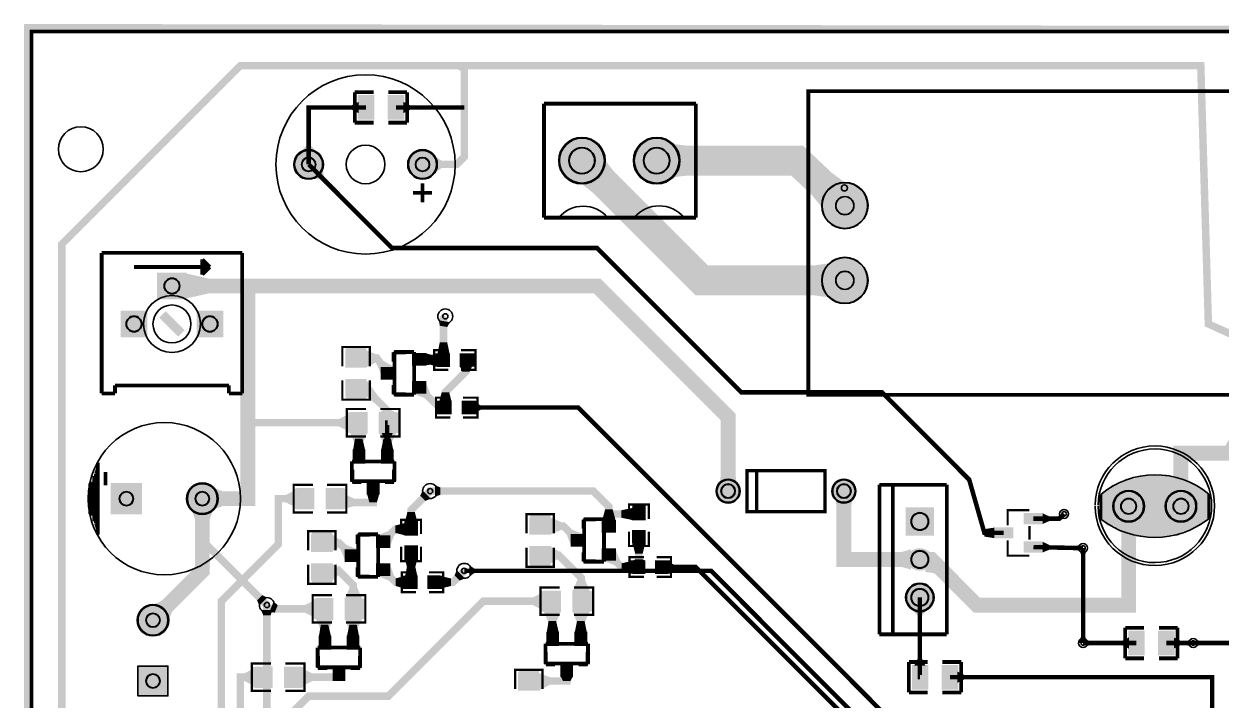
# Model space of a CAD drawing. Header units: millimetres. Extents: x 1 to 169, y 35 to 120.
# Drawn here: x 1.3 to 81.4, y 73.9 to 119.1 of the extents above; entities that cross this region are included whole.
import ezdxf

# ---------------------------------------------------------------- set-up
doc = ezdxf.new("R2010")
doc.units = ezdxf.units.MM
for name, color, linetype, true_color in [('BoardOutline', 7, 'Continuous', 0xff00ff), ('BottomLayer', 7, 'Continuous', 0x0000ff), ('BottomSolderLayer', 7, 'Continuous', 0xaa00ff), ('Document', 7, 'Continuous', 0xffffff), ('Hole', 7, 'Continuous', 0x000000), ('Multi-Layer', 7, 'Continuous', 0xc0c0c0), ('TopLayer', 7, 'Continuous', 0xff0000), ('TopPasterLayer', 7, 'Continuous', 0x808080), ('TopSilkLayer', 7, 'Continuous', 0xffff00), ('TopSolderLayer', 7, 'Continuous', 0x800080)]:
    doc.layers.add(name, color=color, linetype=linetype, true_color=true_color)

msp = doc.modelspace()

# ---------------------------------------------------------------- hatches: boundary and pattern name
at = {"layer": 'BottomLayer'}
for points in [[(13.958, 86.714), (12.458, 86.714), (12.958, 86.014), (13.458, 86.014)], [(72.361, 83.876), (71.911, 83.876), (71.986, 83.666), (72.286, 83.666)], [(31.065, 82.175), (31.065, 82.925), (31.415, 82.7), (31.415, 82.4)], [(17.027, 80.233), (17.557, 80.763), (17.221, 80.922), (16.868, 80.569)], [(17.901, 79.933), (17.151, 79.933), (17.276, 79.583), (17.776, 79.583)], [(72.361, 77.923), (71.911, 77.923), (71.986, 78.133), (72.286, 78.133)], [(79.701, 77.499), (79.701, 77.949), (79.911, 77.874), (79.911, 77.574)]]:
    msp.add_hatch(color=256, dxfattribs=at).paths.add_polyline_path(points)
at = {"layer": 'BottomSolderLayer'}
for points in [[(37.057, 109.982, 1), (40.159, 109.982, 1)], [(42.056, 109.982, 1), (45.158, 109.982, 1)], [(19.329, 109.728, 1), (21.311, 109.728, 1)], [(26.949, 109.728, 1), (28.931, 109.728, 1)], [(54.649, 106.974, 1), (57.748, 106.974, 1)], [(54.649, 101.974, 1), (57.748, 101.974, 1)], [(10.185, 102.489), (12.167, 102.489), (12.167, 100.711), (10.185, 100.711)], [(7.747, 99.949), (9.525, 99.949), (9.525, 98.171), (7.747, 98.171)], [(12.827, 99.949), (14.605, 99.949), (14.605, 98.171), (12.827, 98.171)], [(7.076, 86.324), (7.076, 88.427), (9.179, 88.427), (9.179, 86.324)], [(12.157, 87.376, 1), (14.259, 87.376, 1)], [(47.586, 87.884, 1), (49.188, 87.884, 1)], [(55.333, 87.884, 1), (56.935, 87.884, 1)], [(74.133, 86.868, 1), (76.235, 86.868, 1)], [(77.633, 86.868, 1), (79.735, 86.868, 1)], [(60.264, 84.902), (60.264, 86.802), (62.164, 86.802), (62.164, 84.902)], [(62.165, 83.312, -0.785398), (60.263, 83.312), (60.263, 83.312, -0.785398), (62.165, 83.312)], [(60.264, 80.772, 1), (62.165, 80.772, 1)], [(8.855, 79.248, 1), (10.957, 79.248, 1)], [(8.854, 74.132), (8.854, 76.236), (10.958, 76.236), (10.958, 74.132)]]:
    msp.add_hatch(color=256, dxfattribs=at).paths.add_polyline_path(points)
at = {"layer": 'Multi-Layer'}
for points in [[(37.108, 109.982, 1), (40.108, 109.982, 1)], [(42.107, 109.982, 1), (45.107, 109.982, 1)], [(19.38, 109.728, 1), (21.26, 109.728, 1)], [(27, 109.728, 1), (28.88, 109.728, 1)], [(54.674, 106.974, 1), (57.722, 106.974, 1)], [(54.674, 101.974, 1), (57.722, 101.974, 1)], [(10.236, 102.438), (12.116, 102.438), (12.116, 100.762), (10.236, 100.762)], [(7.798, 99.898), (9.474, 99.898), (9.474, 98.222), (7.798, 98.222)], [(12.878, 99.898), (14.554, 99.898), (14.554, 98.222), (12.878, 98.222)], [(7.127, 86.375), (7.127, 88.377), (9.129, 88.377), (9.129, 86.375)], [(12.208, 87.376, 1), (14.208, 87.376, 1)], [(47.637, 87.884, 1), (49.137, 87.884, 1)], [(55.384, 87.884, 1), (56.884, 87.884, 1)], [(74.184, 86.868, 1), (76.184, 86.868, 1)], [(77.684, 86.868, 1), (79.684, 86.868, 1)], [(60.315, 84.953), (60.315, 86.751), (62.113, 86.751), (62.113, 84.953)], [(62.114, 83.312, -0.785398), (60.314, 83.312), (60.314, 83.312, -0.785398), (62.114, 83.312)], [(60.314, 80.772, 1), (62.114, 80.772, 1)]]:
    msp.add_hatch(color=256, dxfattribs=at).paths.add_polyline_path(points)
at = {"layer": 'TopLayer'}
for points in [[(23.662, 113.163), (23.662, 113.913), (23.212, 113.688), (23.212, 113.388)], [(24.662, 112.763), (23.662, 112.763), (23.662, 114.313), (24.662, 114.313)], [(26.662, 112.763), (25.662, 112.763), (25.662, 114.313), (26.662, 114.313)], [(26.662, 113.913), (26.662, 113.163), (27.112, 113.388), (27.112, 113.688)], [(21.025, 110.35), (19.615, 110.35), (20.17, 111.008), (20.47, 111.008)], [(44.599, 108.857), (44.599, 111.107), (45.649, 110.982), (45.649, 108.982)], [(20.261, 108.79), (21.258, 109.787), (21.331, 108.929), (21.119, 108.717)], [(28.563, 109.024), (28.561, 110.434), (29.219, 109.98), (29.22, 109.48)], [(40.105, 110.076), (38.514, 108.485), (39.345, 107.831), (40.759, 109.245)], [(56.247, 108.498), (54.681, 106.833), (54.002, 107.668), (55.373, 109.125)], [(55.19, 100.831), (55.19, 103.117), (54.123, 102.974), (54.123, 100.974)], [(12.116, 102.438), (12.116, 100.762), (13.616, 101.1), (13.616, 102.1)], [(29.776, 99.177), (29.037, 99.308), (29.096, 98.942), (29.596, 98.854)], [(28.943, 97.079), (29.749, 97.079), (29.596, 97.829), (29.096, 97.829)], [(22.807, 96.158), (24.184, 96.158), (24.184, 97.291), (22.807, 97.291)], [(24.184, 96.158), (24.184, 97.291), (24.883, 97.024), (24.892, 96.524)], [(27.262, 96.298), (27.262, 97.098), (28.161, 97.098), (28.161, 96.298)], [(28.161, 97.098), (28.161, 96.298), (28.911, 96.397), (28.911, 96.897)], [(28.943, 96.215), (28.943, 97.079), (28.193, 96.897), (28.193, 96.397)], [(29.749, 97.079), (29.749, 96.215), (28.943, 96.215), (28.943, 97.079)], [(30.449, 97.079), (30.449, 96.215), (31.256, 96.215), (31.256, 97.079)], [(25.179, 95.655), (26.078, 96.158), (25.328, 96.598), (24.889, 96.352)], [(25.179, 95.358), (25.179, 96.158), (26.078, 96.158), (26.078, 95.358)], [(30.449, 96.215), (31.256, 96.215), (31.102, 95.877), (30.602, 95.877)], [(22.807, 95.358), (24.184, 95.358), (24.184, 94.226), (22.807, 94.226)], [(24.184, 95.314), (24.184, 94.226), (24.934, 93.585), (24.934, 94.292)], [(27.262, 94.418), (27.262, 95.218), (28.161, 95.218), (28.161, 94.418)], [(28.161, 95.171), (27.262, 94.418), (28.064, 94.112), (28.449, 94.434)], [(29.07, 93.04), (29.07, 93.904), (29.058, 93.722), (29.058, 93.222)], [(29.07, 93.904), (29.876, 93.904), (29.723, 94.497), (29.223, 94.497)], [(29.876, 93.904), (29.876, 93.04), (29.07, 93.04), (29.07, 93.904)], [(30.576, 93.904), (30.576, 93.04), (31.383, 93.04), (31.383, 93.904)], [(31.383, 93.097), (31.383, 93.847), (31.833, 93.622), (31.833, 93.322)], [(23.106, 91.831), (23.106, 93.081), (22.356, 92.706), (22.356, 92.206)], [(24.238, 93.145), (24.238, 91.768), (23.106, 91.768), (23.106, 93.145)], [(26.171, 93.145), (25.038, 93.145), (25.328, 93.294), (25.828, 93.294)], [(25.038, 93.145), (25.038, 91.768), (26.171, 91.768), (26.171, 93.145)], [(24.238, 91.768), (23.106, 91.768), (23.422, 91.018), (23.922, 91.018)], [(23.298, 90.645), (24.098, 90.645), (23.922, 91.395), (23.422, 91.395)], [(25.038, 91.768), (26.171, 91.768), (25.828, 91.018), (25.328, 91.018)], [(25.178, 90.645), (25.978, 90.645), (25.828, 91.395), (25.328, 91.395)], [(25.203, 91.768), (25.953, 91.768), (25.728, 91.318), (25.428, 91.318)], [(24.098, 89.746), (23.298, 89.746), (23.298, 90.645), (24.098, 90.645)], [(25.978, 89.746), (25.178, 89.746), (25.178, 90.645), (25.978, 90.645)], [(25.203, 90.645), (25.953, 90.645), (25.728, 91.095), (25.428, 91.095)], [(48.95, 88.38), (47.825, 88.38), (47.887, 88.905), (48.887, 88.905)], [(13.869, 86.626), (13.869, 88.126), (14.569, 87.876), (14.569, 86.876)], [(25.038, 87.663), (24.238, 87.663), (24.238, 88.562), (25.038, 88.562)], [(28.779, 87.509), (28.779, 88.259), (29.129, 88.134), (29.129, 87.634)], [(79.434, 87.529), (77.934, 87.529), (78.184, 88.229), (79.184, 88.229)], [(19.549, 86.751), (19.549, 88.001), (18.799, 87.626), (18.799, 87.126)], [(20.682, 88.065), (20.682, 86.688), (19.549, 86.688), (19.549, 88.065)], [(21.482, 88.065), (21.482, 86.688), (22.615, 86.688), (22.615, 88.065)], [(22.615, 86.688), (22.615, 87.747), (23.365, 87.372), (23.365, 86.872)], [(25.038, 87.663), (24.238, 87.663), (24.388, 87.122), (24.888, 87.122)], [(27.949, 87.915), (28.479, 87.385), (28.143, 87.226), (27.79, 87.58)], [(56.697, 87.388), (55.572, 87.388), (55.634, 86.863), (56.634, 86.863)], [(13.958, 86.714), (12.458, 86.714), (12.708, 86.014), (13.708, 86.014)], [(39.962, 85.922), (40.861, 85.922), (40.661, 86.672), (40.161, 86.672)], [(41.986, 85.948), (41.986, 86.755), (41.236, 86.602), (41.236, 86.102)], [(42.85, 85.948), (41.986, 85.948), (41.986, 86.755), (42.85, 86.755)], [(26.746, 84.932), (26.746, 85.739), (26.128, 85.586), (26.128, 85.086)], [(26.746, 85.739), (27.61, 85.739), (27.428, 86.489), (26.928, 86.489)], [(27.61, 84.932), (26.746, 84.932), (26.746, 85.739), (27.61, 85.739)], [(35.126, 84.982), (36.503, 84.982), (36.503, 86.115), (35.126, 86.115)], [(36.503, 84.982), (36.503, 86.115), (37.253, 85.798), (37.253, 85.298)], [(39.962, 85.922), (40.861, 85.922), (40.661, 86.352), (40.161, 86.352)], [(39.962, 85.122), (39.962, 85.922), (40.861, 85.922), (40.861, 85.122)], [(68.193, 86.39), (69.443, 86.39), (69.443, 85.69), (68.193, 85.69)], [(69.443, 86.39), (69.443, 85.69), (69.893, 85.89), (69.893, 86.19)], [(70.885, 86.061), (70.567, 86.379), (70.471, 86.177), (70.683, 85.965)], [(75.934, 86.206), (74.434, 86.206), (74.684, 85.506), (75.684, 85.506)], [(20.521, 83.839), (21.898, 83.839), (21.898, 84.972), (20.521, 84.972)], [(21.898, 83.839), (21.898, 84.972), (22.376, 84.655), (22.376, 84.155)], [(24.849, 84.906), (25.748, 84.153), (26.036, 84.89), (25.651, 85.212)], [(24.849, 84.106), (24.849, 84.906), (25.748, 84.906), (25.748, 84.106)], [(37.879, 84.23), (38.778, 84.982), (37.976, 85.289), (37.591, 84.966)], [(37.879, 84.182), (37.879, 84.982), (38.778, 84.982), (38.778, 84.182)], [(42.85, 85.248), (41.986, 85.248), (41.986, 84.442), (42.85, 84.442)], [(66.193, 84.74), (66.193, 85.44), (65.532, 85.34), (65.532, 84.84)], [(66.193, 84.74), (66.193, 85.44), (65.743, 85.24), (65.743, 84.94)], [(66.193, 84.74), (66.193, 85.44), (65.786, 85.34), (65.786, 84.84)], [(66.193, 85.44), (67.443, 85.44), (67.443, 84.74), (66.193, 84.74)], [(22.766, 83.214), (23.665, 83.966), (22.863, 84.273), (22.478, 83.95)], [(27.61, 84.232), (26.746, 84.232), (26.746, 83.426), (27.61, 83.426)], [(35.126, 84.182), (36.503, 84.182), (36.503, 83.05), (35.126, 83.05)], [(36.503, 84.182), (36.503, 83.05), (37.034, 83.366), (37.034, 83.866)], [(41.986, 84.442), (42.85, 84.442), (42.668, 83.692), (42.168, 83.692)], [(68.193, 84.49), (69.443, 84.49), (69.443, 83.79), (68.193, 83.79)], [(69.443, 84.49), (69.443, 83.79), (69.893, 83.967), (69.893, 84.267)], [(71.94, 84.301), (71.936, 83.851), (71.727, 83.927), (71.729, 84.228)], [(22.766, 83.166), (22.766, 83.966), (23.665, 83.966), (23.665, 83.166)], [(26.746, 83.426), (27.61, 83.426), (27.428, 82.676), (26.928, 82.676)], [(39.962, 83.242), (39.962, 84.042), (40.861, 84.042), (40.861, 83.242)], [(40.861, 83.995), (39.962, 83.242), (40.764, 82.936), (41.149, 83.258)], [(42.024, 83.236), (42.83, 83.236), (42.677, 83.321), (42.177, 83.321)], [(60.619, 82.637), (60.619, 83.987), (59.989, 83.812), (59.989, 82.812)], [(61.996, 83.758), (61.558, 82.481), (62.193, 82.388), (62.554, 83.442)], [(20.521, 83.039), (21.898, 83.039), (21.898, 81.907), (20.521, 81.907)], [(21.898, 83.039), (21.898, 81.907), (22.275, 82.223), (22.275, 82.723)], [(24.849, 82.226), (24.849, 83.026), (25.748, 83.026), (25.748, 82.226)], [(25.748, 82.979), (24.849, 82.226), (25.651, 81.92), (26.036, 82.242)], [(26.784, 82.22), (27.59, 82.22), (27.428, 82.97), (26.928, 82.97)], [(30.235, 82.581), (30.765, 82.051), (30.429, 81.892), (30.076, 82.246)], [(42.024, 82.372), (42.024, 83.236), (41.274, 83.054), (41.274, 82.554)], [(42.83, 83.236), (42.83, 82.372), (42.024, 82.372), (42.024, 83.236)], [(43.53, 83.236), (43.53, 82.372), (44.337, 82.372), (44.337, 83.236)], [(44.337, 82.429), (44.337, 83.179), (44.787, 82.954), (44.787, 82.654)], [(26.784, 81.356), (26.784, 82.22), (26.137, 82.038), (26.137, 81.538)], [(27.59, 82.22), (27.59, 81.356), (26.784, 81.356), (26.784, 82.22)], [(28.29, 82.22), (28.29, 81.356), (29.097, 81.356), (29.097, 82.22)], [(29.097, 81.356), (29.097, 82.22), (29.847, 82.038), (29.847, 81.538)], [(39.125, 81.207), (37.992, 81.207), (38.308, 81.957), (38.808, 81.957)], [(23.885, 80.699), (22.752, 80.699), (23.068, 81.449), (23.568, 81.449)], [(36.06, 79.893), (36.06, 81.143), (35.31, 80.768), (35.31, 80.268)], [(37.192, 81.207), (37.192, 79.83), (36.06, 79.83), (36.06, 81.207)], [(37.992, 81.207), (37.992, 79.83), (39.125, 79.83), (39.125, 81.207)], [(9.843, 80.246), (10.904, 79.186), (11.222, 79.857), (10.515, 80.564)], [(17.973, 80.489), (17.693, 79.793), (18.057, 79.76), (18.258, 80.26)], [(20.819, 79.385), (20.819, 80.635), (20.069, 80.26), (20.069, 79.76)], [(21.952, 80.699), (21.952, 79.322), (20.819, 79.322), (20.819, 80.699)], [(22.752, 80.699), (22.752, 79.322), (23.885, 79.322), (23.885, 80.699)], [(61.889, 80.177), (60.539, 80.177), (61.064, 79.547), (61.364, 79.547)], [(21.952, 79.322), (20.819, 79.322), (21.136, 78.572), (21.636, 78.572)], [(22.752, 79.322), (23.885, 79.322), (23.542, 78.572), (23.042, 78.572)], [(37.192, 79.83), (36.06, 79.83), (36.376, 79.08), (36.876, 79.08)], [(37.992, 79.83), (39.125, 79.83), (38.782, 79.08), (38.282, 79.08)], [(21.012, 78.199), (21.812, 78.199), (21.636, 78.949), (21.136, 78.949)], [(22.892, 78.199), (23.692, 78.199), (23.542, 78.949), (23.042, 78.949)], [(36.252, 78.453), (37.052, 78.453), (36.876, 79.203), (36.376, 79.203)], [(38.132, 78.453), (38.932, 78.453), (38.782, 79.203), (38.282, 79.203)], [(76.208, 76.949), (75.208, 76.949), (75.208, 78.499), (76.208, 78.499)], [(78.208, 76.949), (77.208, 76.949), (77.208, 78.499), (78.208, 78.499)], [(21.812, 77.3), (21.012, 77.3), (21.012, 78.199), (21.812, 78.199)], [(23.692, 77.3), (22.892, 77.3), (22.892, 78.199), (23.692, 78.199)], [(37.052, 77.554), (36.252, 77.554), (36.252, 78.453), (37.052, 78.453)], [(38.932, 77.554), (38.132, 77.554), (38.132, 78.453), (38.932, 78.453)], [(72.335, 77.499), (72.335, 77.949), (72.545, 77.874), (72.545, 77.574)], [(75.208, 77.349), (75.208, 78.099), (74.758, 77.874), (74.758, 77.574)], [(78.208, 78.099), (78.208, 77.349), (78.658, 77.574), (78.658, 77.874)], [(79.304, 77.499), (79.304, 77.949), (79.094, 77.874), (79.094, 77.574)], [(17.888, 76.127), (17.888, 74.75), (16.755, 74.75), (16.755, 76.127)], [(18.688, 76.127), (18.688, 74.75), (19.821, 74.75), (19.821, 76.127)], [(22.752, 75.217), (21.952, 75.217), (21.952, 76.116), (22.752, 76.116)], [(37.992, 75.471), (37.192, 75.471), (37.192, 76.37), (37.992, 76.37)], [(61.73, 74.663), (60.73, 74.663), (60.73, 76.213), (61.73, 76.213)], [(60.839, 76.213), (61.589, 76.213), (61.364, 76.663), (61.064, 76.663)], [(63.73, 74.663), (62.73, 74.663), (62.73, 76.213), (63.73, 76.213)], [(16.755, 74.813), (16.755, 76.063), (16.005, 75.688), (16.005, 75.188)], [(19.821, 74.813), (19.821, 76.063), (20.571, 75.688), (20.571, 75.188)], [(34.364, 74.568), (35.741, 74.568), (35.741, 75.701), (34.364, 75.701)], [(35.741, 74.568), (35.741, 75.701), (36.491, 75.434), (36.491, 74.934)], [(37.992, 75.471), (37.192, 75.471), (37.342, 75.184), (37.842, 75.184)], [(63.73, 75.813), (63.73, 75.063), (64.18, 75.288), (64.18, 75.588)]]:
    msp.add_hatch(color=256, dxfattribs=at).paths.add_polyline_path(points)
at = {"layer": 'TopPasterLayer'}
for points in [[(24.662, 112.763), (23.662, 112.763), (23.662, 114.313), (24.662, 114.313)], [(26.662, 112.763), (25.662, 112.763), (25.662, 114.313), (26.662, 114.313)], [(22.855, 97.458), (24.135, 97.458), (24.185, 97.408), (24.185, 96.258), (24.135, 96.208), (23.725, 96.203), (23.725, 96.653), (23.275, 96.653), (23.275, 96.213), (22.855, 96.208), (22.805, 96.258), (22.805, 97.408)], [(27.262, 96.298), (27.262, 97.098), (28.161, 97.098), (28.161, 96.298)], [(28.799, 96.197), (29.649, 96.197), (29.699, 96.247), (29.699, 96.497), (29.399, 96.497), (29.399, 96.797), (29.699, 96.797), (29.699, 97.047), (29.649, 97.097), (28.799, 97.097), (28.749, 97.047), (28.749, 96.247)], [(30.499, 96.247), (30.499, 96.497), (30.799, 96.497), (30.799, 96.797), (30.499, 96.797), (30.499, 97.047), (30.549, 97.097), (31.399, 97.097), (31.449, 97.047), (31.449, 96.247), (31.399, 96.197), (30.549, 96.197)], [(25.179, 95.358), (25.179, 96.158), (26.078, 96.158), (26.078, 95.358)], [(22.855, 95.308), (23.275, 95.308), (23.275, 94.863), (23.725, 94.863), (23.725, 95.303), (24.135, 95.308), (24.185, 95.258), (24.185, 94.108), (24.135, 94.058), (22.855, 94.058), (22.805, 94.108), (22.805, 95.258)], [(27.262, 94.418), (27.262, 95.218), (28.161, 95.218), (28.161, 94.418)], [(28.926, 93.022), (29.776, 93.022), (29.826, 93.072), (29.826, 93.322), (29.526, 93.322), (29.526, 93.622), (29.826, 93.622), (29.826, 93.872), (29.776, 93.922), (28.926, 93.922), (28.876, 93.872), (28.876, 93.072)], [(30.626, 93.072), (30.626, 93.322), (30.926, 93.322), (30.926, 93.622), (30.626, 93.622), (30.626, 93.872), (30.676, 93.922), (31.526, 93.922), (31.576, 93.872), (31.576, 93.072), (31.526, 93.022), (30.676, 93.022)], [(24.188, 93.096), (24.188, 92.676), (23.743, 92.676), (23.743, 92.226), (24.183, 92.226), (24.188, 91.816), (24.138, 91.766), (22.988, 91.766), (22.938, 91.816), (22.938, 93.096), (22.988, 93.146), (24.138, 93.146)], [(26.338, 93.096), (26.338, 91.816), (26.288, 91.766), (25.138, 91.766), (25.088, 91.816), (25.083, 92.226), (25.533, 92.226), (25.533, 92.676), (25.093, 92.676), (25.088, 93.096), (25.138, 93.146), (26.288, 93.146)], [(24.098, 89.746), (23.298, 89.746), (23.298, 90.645), (24.098, 90.645)], [(25.978, 89.746), (25.178, 89.746), (25.178, 90.645), (25.978, 90.645)], [(25.038, 87.663), (24.238, 87.663), (24.238, 88.562), (25.038, 88.562)], [(20.632, 88.016), (20.632, 87.596), (20.187, 87.596), (20.187, 87.146), (20.627, 87.146), (20.632, 86.736), (20.582, 86.686), (19.432, 86.686), (19.382, 86.736), (19.382, 88.016), (19.432, 88.066), (20.582, 88.066)], [(22.782, 88.016), (22.782, 86.736), (22.732, 86.686), (21.582, 86.686), (21.532, 86.736), (21.527, 87.146), (21.977, 87.146), (21.977, 87.596), (21.537, 87.596), (21.532, 88.016), (21.582, 88.066), (22.732, 88.066)], [(41.968, 86.898), (41.968, 86.048), (42.018, 85.998), (42.268, 85.998), (42.268, 86.298), (42.568, 86.298), (42.568, 85.998), (42.818, 85.998), (42.868, 86.048), (42.868, 86.898), (42.818, 86.948), (42.018, 86.948)], [(26.728, 85.882), (26.728, 85.032), (26.778, 84.982), (27.028, 84.982), (27.028, 85.282), (27.328, 85.282), (27.328, 84.982), (27.578, 84.982), (27.628, 85.032), (27.628, 85.882), (27.578, 85.932), (26.778, 85.932)], [(35.174, 86.282), (36.454, 86.282), (36.504, 86.232), (36.504, 85.082), (36.454, 85.032), (36.044, 85.027), (36.044, 85.477), (35.594, 85.477), (35.594, 85.037), (35.174, 85.032), (35.124, 85.082), (35.124, 86.232)], [(39.962, 85.122), (39.962, 85.922), (40.861, 85.922), (40.861, 85.122)], [(68.193, 86.39), (69.443, 86.39), (69.443, 85.69), (68.193, 85.69)], [(20.569, 85.139), (21.849, 85.139), (21.899, 85.089), (21.899, 83.939), (21.849, 83.889), (21.439, 83.884), (21.439, 84.334), (20.989, 84.334), (20.989, 83.894), (20.569, 83.889), (20.519, 83.939), (20.519, 85.089)], [(24.849, 84.106), (24.849, 84.906), (25.748, 84.906), (25.748, 84.106)], [(37.879, 84.182), (37.879, 84.982), (38.778, 84.982), (38.778, 84.182)], [(42.018, 85.198), (42.268, 85.198), (42.268, 84.898), (42.568, 84.898), (42.568, 85.198), (42.818, 85.198), (42.868, 85.148), (42.868, 84.298), (42.818, 84.248), (42.018, 84.248), (41.968, 84.298), (41.968, 85.148)], [(66.193, 85.44), (67.443, 85.44), (67.443, 84.74), (66.193, 84.74)], [(26.778, 84.182), (27.028, 84.182), (27.028, 83.882), (27.328, 83.882), (27.328, 84.182), (27.578, 84.182), (27.628, 84.132), (27.628, 83.282), (27.578, 83.232), (26.778, 83.232), (26.728, 83.282), (26.728, 84.132)], [(35.174, 84.132), (35.594, 84.132), (35.594, 83.687), (36.044, 83.687), (36.044, 84.127), (36.454, 84.132), (36.504, 84.082), (36.504, 82.932), (36.454, 82.882), (35.174, 82.882), (35.124, 82.932), (35.124, 84.082)], [(68.193, 84.49), (69.443, 84.49), (69.443, 83.79), (68.193, 83.79)], [(22.766, 83.166), (22.766, 83.966), (23.665, 83.966), (23.665, 83.166)], [(39.962, 83.242), (39.962, 84.042), (40.861, 84.042), (40.861, 83.242)], [(20.569, 82.989), (20.989, 82.989), (20.989, 82.544), (21.439, 82.544), (21.439, 82.984), (21.849, 82.989), (21.899, 82.939), (21.899, 81.789), (21.849, 81.739), (20.569, 81.739), (20.519, 81.789), (20.519, 82.939)], [(24.849, 82.226), (24.849, 83.026), (25.748, 83.026), (25.748, 82.226)], [(41.88, 82.354), (42.73, 82.354), (42.78, 82.404), (42.78, 82.654), (42.48, 82.654), (42.48, 82.954), (42.78, 82.954), (42.78, 83.204), (42.73, 83.254), (41.88, 83.254), (41.83, 83.204), (41.83, 82.404)], [(43.58, 82.404), (43.58, 82.654), (43.88, 82.654), (43.88, 82.954), (43.58, 82.954), (43.58, 83.204), (43.63, 83.254), (44.48, 83.254), (44.53, 83.204), (44.53, 82.404), (44.48, 82.354), (43.63, 82.354)], [(26.64, 81.338), (27.49, 81.338), (27.54, 81.388), (27.54, 81.638), (27.24, 81.638), (27.24, 81.938), (27.54, 81.938), (27.54, 82.188), (27.49, 82.238), (26.64, 82.238), (26.59, 82.188), (26.59, 81.388)], [(28.34, 81.388), (28.34, 81.638), (28.64, 81.638), (28.64, 81.938), (28.34, 81.938), (28.34, 82.188), (28.39, 82.238), (29.24, 82.238), (29.29, 82.188), (29.29, 81.388), (29.24, 81.338), (28.39, 81.338)], [(37.142, 81.158), (37.142, 80.738), (36.697, 80.738), (36.697, 80.288), (37.137, 80.288), (37.142, 79.878), (37.092, 79.828), (35.942, 79.828), (35.892, 79.878), (35.892, 81.158), (35.942, 81.208), (37.092, 81.208)], [(39.292, 81.158), (39.292, 79.878), (39.242, 79.828), (38.092, 79.828), (38.042, 79.878), (38.037, 80.288), (38.487, 80.288), (38.487, 80.738), (38.047, 80.738), (38.042, 81.158), (38.092, 81.208), (39.242, 81.208)], [(21.902, 80.65), (21.902, 80.23), (21.457, 80.23), (21.457, 79.78), (21.897, 79.78), (21.902, 79.37), (21.852, 79.32), (20.702, 79.32), (20.652, 79.37), (20.652, 80.65), (20.702, 80.7), (21.852, 80.7)], [(24.052, 80.65), (24.052, 79.37), (24.002, 79.32), (22.852, 79.32), (22.802, 79.37), (22.797, 79.78), (23.247, 79.78), (23.247, 80.23), (22.807, 80.23), (22.802, 80.65), (22.852, 80.7), (24.002, 80.7)], [(76.208, 76.949), (75.208, 76.949), (75.208, 78.499), (76.208, 78.499)], [(78.208, 76.949), (77.208, 76.949), (77.208, 78.499), (78.208, 78.499)], [(21.812, 77.3), (21.012, 77.3), (21.012, 78.199), (21.812, 78.199)], [(23.692, 77.3), (22.892, 77.3), (22.892, 78.199), (23.692, 78.199)], [(37.052, 77.554), (36.252, 77.554), (36.252, 78.453), (37.052, 78.453)], [(38.932, 77.554), (38.132, 77.554), (38.132, 78.453), (38.932, 78.453)], [(17.838, 76.078), (17.838, 75.658), (17.393, 75.658), (17.393, 75.208), (17.833, 75.208), (17.838, 74.798), (17.788, 74.748), (16.638, 74.748), (16.588, 74.798), (16.588, 76.078), (16.638, 76.128), (17.788, 76.128)], [(19.988, 76.078), (19.988, 74.798), (19.938, 74.748), (18.788, 74.748), (18.738, 74.798), (18.733, 75.208), (19.183, 75.208), (19.183, 75.658), (18.743, 75.658), (18.738, 76.078), (18.788, 76.128), (19.938, 76.128)], [(22.752, 75.217), (21.952, 75.217), (21.952, 76.116), (22.752, 76.116)], [(37.992, 75.471), (37.192, 75.471), (37.192, 76.37), (37.992, 76.37)], [(61.73, 74.663), (60.73, 74.663), (60.73, 76.213), (61.73, 76.213)], [(63.73, 74.663), (62.73, 74.663), (62.73, 76.213), (63.73, 76.213)], [(34.412, 75.868), (35.692, 75.868), (35.742, 75.818), (35.742, 74.668), (35.692, 74.618), (35.282, 74.613), (35.282, 75.063), (34.832, 75.063), (34.832, 74.623), (34.412, 74.618), (34.362, 74.668), (34.362, 75.818)]]:
    msp.add_hatch(color=256, dxfattribs=at).paths.add_polyline_path(points)
at = {"layer": 'TopSilkLayer'}
msp.add_hatch(color=256, dxfattribs=at).paths.add_polyline_path([(73.33, 86.005), (73.33, 86.005), (73.33, 87.656), (73.432, 87.656), (74.092, 88.316), (74.549, 88.316), (74.956, 88.722), (75.591, 88.722), (75.794, 88.926), (76.708, 88.926), (76.784, 89.002), (76.81, 88.976), (77.902, 88.976), (78.105, 88.773), (78.74, 88.773), (78.943, 88.57), (79.248, 88.57), (79.553, 88.265), (79.578, 88.291), (79.934, 88.214), (80.544, 87.681), (80.544, 86.03), (80.467, 86.03), (79.959, 85.522), (79.604, 85.522), (79.248, 85.166), (79.223, 85.192), (78.842, 85.192), (78.537, 84.887), (77.572, 84.887), (77.419, 84.735), (77.343, 84.811), (75.667, 84.811), (75.337, 85.141), (74.625, 85.141), (74.194, 85.573), (73.762, 85.573)])
at = {"layer": 'TopSolderLayer'}
for points in [[(24.713, 112.712), (23.611, 112.712), (23.611, 114.364), (24.713, 114.364)], [(26.713, 112.712), (25.611, 112.712), (25.611, 114.364), (26.713, 114.364)], [(37.057, 109.982, 1), (40.159, 109.982, 1)], [(42.056, 109.982, 1), (45.158, 109.982, 1)], [(19.329, 109.728, 1), (21.311, 109.728, 1)], [(26.949, 109.728, 1), (28.931, 109.728, 1)], [(54.649, 106.974, 1), (57.748, 106.974, 1)], [(54.649, 101.974, 1), (57.748, 101.974, 1)], [(10.185, 102.489), (12.167, 102.489), (12.167, 100.711), (10.185, 100.711)], [(7.747, 99.949), (9.525, 99.949), (9.525, 98.171), (7.747, 98.171)], [(12.827, 99.949), (14.605, 99.949), (14.605, 98.171), (12.827, 98.171)], [(22.776, 96.137), (24.214, 96.137), (24.214, 97.312), (22.776, 97.312)], [(27.233, 96.275), (27.233, 97.121), (28.19, 97.121), (28.19, 96.275)], [(29.774, 97.105), (29.774, 96.19), (28.917, 96.19), (28.917, 97.105)], [(30.424, 97.105), (30.424, 96.19), (31.281, 96.19), (31.281, 97.105)], [(25.151, 95.336), (25.151, 96.181), (26.107, 96.181), (26.107, 95.336)], [(22.776, 95.379), (24.214, 95.379), (24.214, 94.205), (22.776, 94.205)], [(27.233, 94.396), (27.233, 95.241), (28.19, 95.241), (28.19, 94.396)], [(29.901, 93.93), (29.901, 93.015), (29.044, 93.015), (29.044, 93.93)], [(30.551, 93.93), (30.551, 93.015), (31.408, 93.015), (31.408, 93.93)], [(24.263, 93.17), (24.263, 91.742), (23.08, 91.742), (23.08, 93.17)], [(25.013, 93.17), (25.013, 91.742), (26.196, 91.742), (26.196, 93.17)], [(24.124, 89.721), (23.273, 89.721), (23.273, 90.671), (24.124, 90.671)], [(26.003, 89.721), (25.152, 89.721), (25.152, 90.671), (26.003, 90.671)], [(7.076, 86.324), (7.076, 88.427), (9.179, 88.427), (9.179, 86.324)], [(12.157, 87.376, 1), (14.259, 87.376, 1)], [(25.064, 87.638), (24.213, 87.638), (24.213, 88.588), (25.064, 88.588)], [(47.586, 87.884, 1), (49.188, 87.884, 1)], [(55.333, 87.884, 1), (56.935, 87.884, 1)], [(20.707, 88.09), (20.707, 86.662), (19.524, 86.662), (19.524, 88.09)], [(21.457, 88.09), (21.457, 86.662), (22.64, 86.662), (22.64, 88.09)], [(74.133, 86.868, 1), (76.235, 86.868, 1)], [(77.633, 86.868, 1), (79.735, 86.868, 1)], [(42.877, 85.924), (41.959, 85.924), (41.959, 86.778), (42.877, 86.778)], [(60.264, 84.902), (60.264, 86.802), (62.164, 86.802), (62.164, 84.902)], [(27.637, 84.908), (26.719, 84.908), (26.719, 85.762), (27.637, 85.762)], [(35.095, 84.961), (36.533, 84.961), (36.533, 86.136), (35.095, 86.136)], [(39.933, 85.099), (39.933, 85.945), (40.89, 85.945), (40.89, 85.099)], [(68.168, 86.416), (69.469, 86.416), (69.469, 85.665), (68.168, 85.665)], [(20.49, 83.818), (21.928, 83.818), (21.928, 84.993), (20.49, 84.993)], [(24.82, 84.083), (24.82, 84.929), (25.777, 84.929), (25.777, 84.083)], [(37.851, 84.16), (37.851, 85.005), (38.807, 85.005), (38.807, 84.16)], [(42.877, 85.272), (41.959, 85.272), (41.959, 84.418), (42.877, 84.418)], [(66.168, 85.466), (67.469, 85.466), (67.469, 84.715), (66.168, 84.715)], [(27.637, 84.256), (26.719, 84.256), (26.719, 83.402), (27.637, 83.402)], [(35.095, 84.203), (36.533, 84.203), (36.533, 83.029), (35.095, 83.029)], [(68.168, 84.516), (69.469, 84.516), (69.469, 83.765), (68.168, 83.765)], [(22.738, 83.144), (22.738, 83.989), (23.694, 83.989), (23.694, 83.144)], [(39.933, 83.22), (39.933, 84.065), (40.89, 84.065), (40.89, 83.22)], [(62.165, 83.312, -0.785398), (60.263, 83.312), (60.263, 83.312, -0.785398), (62.165, 83.312)], [(20.49, 83.06), (21.928, 83.06), (21.928, 81.886), (20.49, 81.886)], [(24.82, 82.204), (24.82, 83.049), (25.777, 83.049), (25.777, 82.204)], [(42.855, 83.262), (42.855, 82.347), (41.998, 82.347), (41.998, 83.262)], [(43.505, 83.262), (43.505, 82.347), (44.362, 82.347), (44.362, 83.262)], [(27.615, 82.246), (27.615, 81.331), (26.758, 81.331), (26.758, 82.246)], [(28.265, 82.246), (28.265, 81.331), (29.122, 81.331), (29.122, 82.246)], [(60.264, 80.772, 1), (62.165, 80.772, 1)], [(37.217, 81.232), (37.217, 79.804), (36.034, 79.804), (36.034, 81.232)], [(37.967, 81.232), (37.967, 79.804), (39.15, 79.804), (39.15, 81.232)], [(8.855, 79.248, 1), (10.957, 79.248, 1)], [(21.977, 80.724), (21.977, 79.296), (20.794, 79.296), (20.794, 80.724)], [(22.727, 80.724), (22.727, 79.296), (23.91, 79.296), (23.91, 80.724)], [(76.259, 76.898), (75.157, 76.898), (75.157, 78.55), (76.259, 78.55)], [(78.259, 76.898), (77.157, 76.898), (77.157, 78.55), (78.259, 78.55)], [(21.838, 77.275), (20.987, 77.275), (20.987, 78.225), (21.838, 78.225)], [(23.717, 77.275), (22.866, 77.275), (22.866, 78.225), (23.717, 78.225)], [(37.078, 77.529), (36.227, 77.529), (36.227, 78.479), (37.078, 78.479)], [(38.957, 77.529), (38.106, 77.529), (38.106, 78.479), (38.957, 78.479)], [(8.854, 74.132), (8.854, 76.236), (10.958, 76.236), (10.958, 74.132)], [(17.913, 76.152), (17.913, 74.724), (16.73, 74.724), (16.73, 76.152)], [(18.663, 76.152), (18.663, 74.724), (19.846, 74.724), (19.846, 76.152)], [(22.777, 75.192), (21.927, 75.192), (21.927, 76.142), (22.777, 76.142)], [(38.018, 75.446), (37.167, 75.446), (37.167, 76.396), (38.018, 76.396)], [(61.781, 74.612), (60.679, 74.612), (60.679, 76.264), (61.781, 76.264)], [(63.781, 74.612), (62.679, 74.612), (62.679, 76.264), (63.781, 76.264)], [(34.333, 74.547), (35.771, 74.547), (35.771, 75.722), (34.333, 75.722)]]:
    msp.add_hatch(color=256, dxfattribs=at).paths.add_polyline_path(points)

# ---------------------------------------------------------------- linework, layer by layer
at = {"layer": 'BoardOutline', "const_width": 0.254}
msp.add_lwpolyline([(168.91, 35.56), (1.778, 35.306), (1.778, 118.618), (84.836, 118.618), (169.164, 118.364), (168.91, 35.56)], close=True, dxfattribs=at)
at = {"layer": 'BottomLayer'}
for points, const_width in [([(13.208, 87.376), (13.208, 84.582), (17.526, 80.264)], 0.5), ([(72.136, 77.978), (72.136, 84.074)], 0.3), ([(30.734, 82.55), (47.244, 82.55), (59.182, 70.612), (94.488, 70.612)], 0.3), ([(17.526, 80.264), (17.526, 69.85), (19.812, 67.564)], 0.5), ([(72.136, 77.978), (72.136, 77.724)], 0.5), ([(79.502, 77.724), (89.154, 77.724), (94.742, 72.136)], 0.3)]:
    msp.add_lwpolyline(points, dxfattribs=dict(at, const_width=const_width))
at = {"layer": 'BottomSolderLayer'}
for centre, radius in [((38.608, 109.982), 1.551), ((43.607, 109.982), 1.551), ((20.32, 109.728), 0.991), ((27.94, 109.728), 0.991), ((38.608, 109.982), 0.879), ((43.607, 109.982), 0.879), ((20.32, 109.728), 0.474), ((27.94, 109.728), 0.474), ((56.198, 106.974), 1.549), ((56.198, 106.974), 0.61), ((56.198, 101.974), 1.549), ((56.198, 101.974), 0.61), ((11.176, 101.6), 0.527), ((8.636, 99.06), 0.53), ((13.716, 99.06), 0.53), ((13.208, 87.376), 1.051), ((48.387, 87.884), 0.801), ((48.387, 87.884), 0.48), ((56.134, 87.884), 0.801), ((56.134, 87.884), 0.48), ((8.128, 87.376), 0.473), ((13.208, 87.376), 0.473), ((75.184, 86.868), 1.051), ((75.184, 86.868), 0.525), ((78.684, 86.868), 1.051), ((78.684, 86.868), 0.525), ((61.214, 85.852), 0.59), ((61.214, 83.312), 0.59), ((61.214, 80.772), 0.951), ((61.214, 80.772), 0.59), ((9.906, 79.248), 1.051), ((9.906, 79.248), 0.473), ((9.906, 75.184), 0.473)]:
    msp.add_circle(centre, radius, dxfattribs=at)
at = {"layer": 'Document'}
for points, const_width in [([(13.335, 103.251), (13.208, 103.378)], 0.254), ([(13.208, 103.378), (13.208, 102.362)], 0.254), ([(13.462, 103.124), (13.335, 103.251)], 0.254), ([(13.335, 102.87), (13.335, 103.251)], 0.254), ([(13.335, 102.87), (8.636, 102.87)], 0.254), ([(13.208, 102.362), (13.335, 102.489)], 0.254), ([(13.716, 102.87), (13.335, 102.87)], 0.254), ([(13.335, 102.489), (13.335, 102.87)], 0.254), ([(13.462, 102.616), (13.335, 102.489)], 0.254), ([(13.462, 102.616), (13.462, 103.124)], 0.254), ([(13.589, 102.997), (13.462, 103.124)], 0.254), ([(13.589, 102.743), (13.462, 102.616)], 0.254), ([(13.716, 102.87), (13.589, 102.997)], 0.254), ([(13.589, 102.743), (13.589, 102.997)], 0.254), ([(13.716, 102.87), (13.589, 102.743)], 0.254), ([(11.811, 98.425), (10.541, 99.695)], 0.61), ([(26.06, 97.181), (27.381, 97.181)], 0.254), ([(26.06, 94.336), (26.06, 97.181)], 0.254), ([(27.381, 97.181), (27.381, 94.336)], 0.254), ([(27.381, 94.336), (26.06, 94.336)], 0.254), ([(23.216, 88.545), (23.216, 89.865)], 0.254), ([(23.216, 89.865), (26.06, 89.865)], 0.254), ([(26.06, 89.865), (26.06, 88.545)], 0.254), ([(26.06, 88.545), (23.216, 88.545)], 0.254), ([(38.76, 86.005), (40.081, 86.005)], 0.254), ([(38.76, 83.16), (38.76, 86.005)], 0.254), ([(40.081, 86.005), (40.081, 83.16)], 0.254), ([(23.647, 84.989), (24.968, 84.989)], 0.254), ([(23.647, 82.144), (23.647, 84.989)], 0.254), ([(24.968, 84.989), (24.968, 82.144)], 0.254), ([(40.081, 83.16), (38.76, 83.16)], 0.254), ([(24.968, 82.144), (23.647, 82.144)], 0.254), ([(36.17, 76.353), (36.17, 77.673)], 0.254), ([(36.17, 77.673), (39.014, 77.673)], 0.254), ([(39.014, 77.673), (39.014, 76.353)], 0.254), ([(20.93, 76.099), (20.93, 77.419)], 0.254), ([(20.93, 77.419), (23.774, 77.419)], 0.254), ([(23.774, 77.419), (23.774, 76.099)], 0.254), ([(23.774, 76.099), (20.93, 76.099)], 0.254), ([(39.014, 76.353), (36.17, 76.353)], 0.254)]:
    msp.add_lwpolyline(points, dxfattribs=dict(at, const_width=const_width))
for centre, radius in [((56.166, 108.157), 0.2), ((11.176, 99.06), 1.905), ((11.176, 99.06), 1.27), ((69.268, 84.14), 0.1)]:
    msp.add_circle(centre, radius, dxfattribs=at)
at = {"layer": 'Hole'}
for centre, radius in [((29.464, 99.568), 0.175), ((28.448, 87.884), 0.175), ((70.866, 86.36), 0.15), ((72.136, 84.074), 0.15), ((30.734, 82.55), 0.175), ((17.526, 80.264), 0.175), ((72.136, 77.724), 0.15), ((79.502, 77.724), 0.15)]:
    msp.add_circle(centre, radius, dxfattribs=at)
at = {"layer": 'Multi-Layer'}
msp.add_lwpolyline([(8.905, 74.183), (8.905, 76.185), (10.907, 76.185), (10.907, 74.183)], close=True, dxfattribs=at)
for centre, radius in [((5.08, 110.744), 1.5), ((38.608, 109.982), 1.5), ((43.607, 109.982), 1.5), ((20.32, 109.728), 0.94), ((27.94, 109.728), 0.94), ((38.608, 109.982), 0.85), ((43.607, 109.982), 0.85), ((20.32, 109.728), 0.45), ((27.94, 109.728), 0.45), ((56.198, 106.974), 1.524), ((56.198, 106.974), 0.6), ((56.198, 101.974), 1.524), ((56.198, 101.974), 0.6), ((11.176, 101.6), 0.5), ((8.636, 99.06), 0.5), ((13.716, 99.06), 0.5), ((29.464, 99.568), 0.5), ((13.208, 87.376), 1), ((28.448, 87.884), 0.5), ((48.387, 87.884), 0.75), ((48.387, 87.884), 0.45), ((56.134, 87.884), 0.75), ((56.134, 87.884), 0.45), ((8.128, 87.376), 0.45), ((13.208, 87.376), 0.45), ((75.184, 86.868), 1), ((75.184, 86.868), 0.5), ((78.684, 86.868), 1), ((78.684, 86.868), 0.5), ((70.866, 86.36), 0.3), ((61.214, 85.852), 0.559), ((72.136, 84.074), 0.3), ((61.214, 83.312), 0.559), ((30.734, 82.55), 0.5), ((61.214, 80.772), 0.9), ((61.214, 80.772), 0.559), ((9.906, 79.248), 1), ((17.526, 80.264), 0.5), ((9.906, 79.248), 0.45), ((72.136, 77.724), 0.3), ((79.502, 77.724), 0.3), ((9.906, 75.184), 0.45)]:
    msp.add_circle(centre, radius, dxfattribs=at)
at = {"layer": 'TopLayer'}
for points, const_width in [([(85.598, 96.774), (80.518, 99.06), (80.01, 116.332), (15.748, 116.332), (3.81, 104.394), (3.81, 51.071), (7.738, 46.88), (12.192, 46.736)], 0.5), ([(30.734, 113.538), (30.734, 116.14), (30.378, 116.332)], 0.5), ([(27.94, 109.728), (30.233, 109.732), (30.739, 110.24), (30.734, 113.538)], 0.5), ([(20.32, 109.728), (20.32, 113.538), (24.162, 113.538)], 0.3), ([(26.162, 113.538), (30.734, 113.538)], 0.3), ([(56.198, 101.974), (46.616, 101.974), (38.608, 109.982)], 2), ([(56.198, 106.974), (53.002, 109.982), (43.607, 109.982)], 2), ([(66.818, 85.09), (65.532, 85.09), (64.516, 88.646), (58.674, 94.488), (49.276, 94.488), (39.624, 104.14), (25.908, 104.14), (20.32, 109.728)], 0.3), ([(11.176, 101.6), (19.05, 101.6)], 1), ([(16.256, 92.456), (16.256, 101.6), (39.624, 101.6), (48.387, 92.837), (48.387, 87.884)], 1), ([(29.464, 99.568), (29.346, 99.45), (29.346, 96.647)], 0.5), ([(23.495, 96.724), (24.892, 96.774), (25.629, 95.758)], 0.5), ([(27.711, 96.698), (27.762, 96.647), (29.346, 96.647)], 0.5), ([(78.684, 86.868), (78.684, 90.424), (81.948, 90.424), (85.598, 96.774)], 1), ([(29.473, 93.472), (29.473, 94.497), (30.852, 95.877), (30.852, 96.647)], 0.5), ([(23.495, 94.792), (24.08, 94.792), (25.578, 93.294), (25.578, 90.196)], 0.5), ([(27.711, 94.818), (29.058, 93.472), (29.473, 93.472)], 0.5), ([(13.208, 87.376), (16.256, 87.376), (16.256, 92.456)], 1), ([(77.978, 55.626), (76.2, 55.626), (38.354, 93.472), (30.979, 93.472)], 0.3), ([(16.256, 92.456), (22.352, 92.456), (23.672, 92.456)], 0.5), ([(23.698, 90.196), (23.672, 90.222), (23.672, 92.456)], 0.5), ([(25.578, 90.196), (25.578, 92.456), (25.604, 92.456)], 0.3), ([(22.048, 87.376), (22.302, 87.122), (24.638, 87.122), (24.638, 88.113)], 0.5), ([(27.178, 85.336), (27.178, 86.614), (28.448, 87.884), (39.37, 87.884), (40.411, 86.843), (40.411, 85.522)], 0.5), ([(61.214, 83.312), (56.134, 83.312), (56.134, 87.884)], 1), ([(13.208, 87.376), (13.208, 82.55), (9.906, 79.248)], 1), ([(12.192, 67.056), (14.478, 67.056), (14.478, 80.518), (18.288, 84.328), (18.288, 87.376), (20.116, 87.376)], 0.5), ([(75.184, 86.868), (75.184, 80.264), (65.024, 80.264), (61.976, 83.312), (61.214, 83.312)], 1), ([(40.411, 85.522), (40.411, 86.352), (42.418, 86.352)], 0.5), ([(68.818, 86.04), (70.546, 86.04), (70.866, 86.36)], 0.3), ([(38.329, 84.582), (37.362, 85.548), (35.814, 85.548)], 0.5), ([(25.298, 84.506), (26.128, 85.336), (27.178, 85.336)], 0.5), ([(42.427, 82.804), (42.427, 83.321), (42.418, 83.329), (42.418, 84.845)], 0.5), ([(66.818, 85.09), (65.532, 85.09)], 0.5), ([(66.818, 85.09), (65.786, 85.09)], 0.5), ([(23.216, 83.566), (22.376, 84.405), (21.209, 84.405)], 0.5), ([(72.136, 84.074), (71.882, 84.074), (68.818, 84.14)], 0.3), ([(27.178, 81.788), (27.178, 83.829)], 0.5), ([(35.814, 83.616), (37.034, 83.616), (38.558, 82.092), (38.558, 80.518)], 0.5), ([(40.411, 83.642), (41.25, 82.804), (42.427, 82.804)], 0.5), ([(23.318, 80.01), (23.318, 81.584), (22.352, 82.55), (22.275, 82.473), (21.209, 82.473)], 0.5), ([(25.298, 82.626), (26.137, 81.788), (27.187, 81.788)], 0.5), ([(28.693, 81.788), (29.972, 81.788), (30.734, 82.55)], 0.5), ([(43.933, 82.804), (46.228, 82.804), (74.93, 54.102), (92.964, 54.102), (97.536, 58.166)], 0.3), ([(61.214, 80.772), (61.214, 75.438), (61.23, 75.438)], 0.3), ([(21.386, 80.01), (17.526, 80.01), (17.526, 80.264)], 0.5), ([(36.626, 80.518), (32.004, 80.518), (25.654, 74.168), (20.32, 74.168), (17.78, 71.628), (17.78, 69.596), (19.812, 67.564)], 0.5), ([(21.412, 77.75), (21.386, 77.776), (21.386, 80.01)], 0.5), ([(23.318, 80.01), (23.292, 79.984), (23.292, 77.75)], 0.5), ([(36.652, 78.004), (36.626, 78.03), (36.626, 80.518)], 0.5), ([(38.558, 80.518), (38.532, 80.492), (38.532, 78.004)], 0.5), ([(75.708, 77.724), (72.136, 77.724)], 0.3), ([(77.708, 77.724), (79.502, 77.724)], 0.3), ([(35.052, 75.134), (35.102, 75.184), (37.592, 75.184), (37.592, 75.921)], 0.5), ([(17.322, 75.438), (15.748, 75.438), (15.748, 64.516), (12.192, 64.516)], 0.5), ([(22.352, 75.667), (22.123, 75.438), (19.254, 75.438), (18.95, 75.742), (18.796, 75.742)], 0.5), ([(101.237, 63.576), (101.237, 60.198), (95.504, 60.198), (92.202, 57.404), (80.772, 57.404), (80.772, 75.438), (63.23, 75.438)], 0.3)]:
    msp.add_lwpolyline(points, dxfattribs=dict(at, const_width=const_width))
at = {"layer": 'TopSilkLayer'}
for points, const_width in [([(169.164, 118.618), (169.164, 118.618), (1.524, 118.872), (1.524, 35.306), (169.164, 35.306), (169.164, 118.618)], 0.5), ([(53.753, 114.634), (88.043, 114.634), (88.043, 94.314), (53.753, 94.314), (53.753, 114.634)], 0.254), ([(54.864, 86.513), (49.657, 86.513), (49.657, 89.256), (54.864, 89.256), (54.864, 86.513)], 0.229)]:
    msp.add_lwpolyline(points, close=True, dxfattribs=dict(at, const_width=const_width))
for points, const_width in [([(24.662, 114.558), (23.412, 114.558)], 0.254), ([(23.412, 112.518), (23.412, 114.558)], 0.254), ([(25.662, 114.558), (26.912, 114.558)], 0.254), ([(26.912, 112.518), (26.912, 114.558)], 0.254), ([(36.068, 113.792), (36.068, 106.172)], 0.254), ([(36.068, 113.792), (46.228, 113.792)], 0.254), ([(46.228, 113.792), (46.228, 106.172)], 0.254), ([(24.662, 112.518), (23.412, 112.518)], 0.254), ([(25.662, 112.518), (26.912, 112.518)], 0.254), ([(27.94, 108.458), (27.94, 107.823), (27.94, 107.188)], 0.254), ([(28.575, 107.823), (27.94, 107.823), (27.305, 107.823)], 0.254), ([(36.068, 106.172), (46.228, 106.172)], 0.254), ([(15.875, 103.81), (6.477, 103.81)], 0.254), ([(6.477, 103.81), (6.477, 94.412)], 0.254), ([(15.875, 94.412), (15.875, 103.81)], 0.254), ([(22.578, 96.234), (22.578, 97.519), (24.412, 97.519), (24.412, 96.234)], 0.152), ([(26.01, 96.546), (26.01, 97.155)], 0.254), ([(26.01, 97.155), (26.822, 97.155)], 0.254), ([(29.673, 97.308), (28.714, 97.308), (28.714, 95.987), (29.673, 95.987)], 0.152), ([(30.525, 97.308), (31.484, 97.308), (31.484, 95.987), (30.525, 95.987)], 0.152), ([(22.578, 95.282), (22.578, 93.997), (24.412, 93.997), (24.412, 95.282)], 0.152), ([(6.477, 94.412), (7.366, 94.412)], 0.254), ([(7.366, 94.412), (7.366, 94.945)], 0.254), ([(7.366, 94.945), (14.986, 94.945)], 0.254), ([(14.986, 94.945), (14.986, 94.412)], 0.254), ([(15.875, 94.412), (14.986, 94.412)], 0.254), ([(26.01, 94.971), (26.01, 94.361)], 0.254), ([(26.01, 94.361), (26.822, 94.361)], 0.254), ([(29.8, 94.133), (28.841, 94.133), (28.841, 92.812), (29.8, 92.812)], 0.152), ([(30.652, 94.133), (31.611, 94.133), (31.611, 92.812), (30.652, 92.812)], 0.152), ([(24.162, 93.373), (22.877, 93.373), (22.877, 91.539), (24.162, 91.539)], 0.152), ([(25.114, 93.373), (26.399, 93.373), (26.399, 91.539), (25.114, 91.539)], 0.152), ([(6.223, 84.963), (6.223, 89.789)], 0.254), ([(5.969, 85.852), (5.969, 88.9)], 0.254), ([(6.096, 89.027), (6.223, 89.408)], 0.254), ([(6.096, 85.725), (6.096, 89.027)], 0.254), ([(6.223, 89.408), (6.223, 85.344)], 0.254), ([(6.731, 88.265), (6.731, 89.154)], 0.254), ([(23.241, 88.494), (23.241, 89.307)], 0.254), ([(26.035, 88.494), (26.035, 89.307)], 0.254), ([(50.292, 86.513), (50.292, 89.256)], 0.229), ([(5.715, 88.392), (5.715, 86.36)], 0.254), ([(5.842, 88.519), (5.842, 86.233)], 0.254), ([(5.842, 86.36), (5.842, 88.392)], 0.254), ([(20.606, 88.293), (19.321, 88.293), (19.321, 86.459), (20.606, 86.459)], 0.152), ([(21.558, 88.293), (22.843, 88.293), (22.843, 86.459), (21.558, 86.459)], 0.152), ([(23.851, 88.494), (23.241, 88.494)], 0.254), ([(25.425, 88.494), (26.035, 88.494)], 0.254), ([(58.514, 78.308), (58.514, 88.308)], 0.254), ([(63.015, 88.308), (58.514, 88.308)], 0.254), ([(59.413, 78.308), (59.413, 88.308)], 0.254), ([(63.015, 78.308), (63.015, 88.308)], 0.254), ([(73.33, 87.656), (73.33, 86.005)], 0.203), ([(80.544, 87.681), (80.544, 86.03)], 0.203), ([(43.079, 86.024), (43.079, 86.983), (41.757, 86.983), (41.757, 86.024)], 0.152), ([(68.544, 86.616), (67.092, 86.616), (67.092, 85.585)], 0.152), ([(6.223, 85.344), (6.096, 85.725)], 0.254), ([(27.839, 85.008), (27.839, 85.967), (26.517, 85.967), (26.517, 85.008)], 0.152), ([(34.897, 85.058), (34.897, 86.343), (36.731, 86.343), (36.731, 85.058)], 0.152), ([(38.71, 85.37), (38.71, 85.979)], 0.254), ([(38.71, 85.979), (39.522, 85.979)], 0.254), ([(20.292, 83.915), (20.292, 85.2), (22.126, 85.2), (22.126, 83.915)], 0.152), ([(23.597, 84.354), (23.597, 84.963)], 0.254), ([(23.597, 84.963), (24.409, 84.963)], 0.254), ([(43.079, 85.172), (43.079, 84.213), (41.757, 84.213), (41.757, 85.172)], 0.152), ([(68.544, 85.546), (68.544, 84.635)], 0.152), ([(27.839, 84.156), (27.839, 83.197), (26.517, 83.197), (26.517, 84.156)], 0.152), ([(34.897, 84.106), (34.897, 82.821), (36.731, 82.821), (36.731, 84.106)], 0.152), ([(68.544, 83.564), (67.092, 83.564), (67.092, 84.596)], 0.152), ([(38.71, 83.795), (38.71, 83.185)], 0.254), ([(38.71, 83.185), (39.522, 83.185)], 0.254), ([(42.754, 83.465), (41.795, 83.465), (41.795, 82.144), (42.754, 82.144)], 0.152), ([(43.606, 83.465), (44.565, 83.465), (44.565, 82.144), (43.606, 82.144)], 0.152), ([(20.292, 82.963), (20.292, 81.678), (22.126, 81.678), (22.126, 82.963)], 0.152), ([(23.597, 82.779), (23.597, 82.169)], 0.254), ([(27.514, 82.449), (26.555, 82.449), (26.555, 81.128), (27.514, 81.128)], 0.152), ([(28.366, 82.449), (29.325, 82.449), (29.325, 81.128), (28.366, 81.128)], 0.152), ([(23.597, 82.169), (24.409, 82.169)], 0.254), ([(21.876, 80.927), (20.591, 80.927), (20.591, 79.093), (21.876, 79.093)], 0.152), ([(22.828, 80.927), (24.113, 80.927), (24.113, 79.093), (22.828, 79.093)], 0.152), ([(37.116, 81.435), (35.831, 81.435), (35.831, 79.601), (37.116, 79.601)], 0.152), ([(38.068, 81.435), (39.353, 81.435), (39.353, 79.601), (38.068, 79.601)], 0.152), ([(76.208, 78.744), (74.958, 78.744)], 0.254), ([(74.958, 76.704), (74.958, 78.744)], 0.254), ([(77.208, 78.744), (78.458, 78.744)], 0.254), ([(78.458, 76.704), (78.458, 78.744)], 0.254), ([(63.015, 78.308), (58.514, 78.308)], 0.254), ([(20.955, 76.048), (20.955, 76.861)], 0.254), ([(23.749, 76.048), (23.749, 76.861)], 0.254), ([(36.195, 76.302), (36.195, 77.115)], 0.254), ([(38.989, 76.302), (38.989, 77.115)], 0.254), ([(17.812, 76.355), (16.527, 76.355), (16.527, 74.521), (17.812, 74.521)], 0.152), ([(18.764, 76.355), (20.049, 76.355), (20.049, 74.521), (18.764, 74.521)], 0.152), ([(21.565, 76.048), (20.955, 76.048)], 0.254), ([(23.139, 76.048), (23.749, 76.048)], 0.254), ([(36.805, 76.302), (36.195, 76.302)], 0.254), ([(38.379, 76.302), (38.989, 76.302)], 0.254), ([(61.73, 76.458), (60.48, 76.458)], 0.254), ([(60.48, 74.418), (60.48, 76.458)], 0.254), ([(62.73, 76.458), (63.98, 76.458)], 0.254), ([(63.98, 74.418), (63.98, 76.458)], 0.254), ([(76.208, 76.704), (74.958, 76.704)], 0.254), ([(77.208, 76.704), (78.458, 76.704)], 0.254), ([(34.135, 74.644), (34.135, 75.929), (35.969, 75.929), (35.969, 74.644)], 0.152), ([(61.73, 74.418), (60.48, 74.418)], 0.254), ([(62.73, 74.418), (63.98, 74.418)], 0.254)]:
    msp.add_lwpolyline(points, dxfattribs=dict(at, const_width=const_width))
for centre, radius in [((24.13, 109.728), 5.994), ((24.13, 109.728), 1.295), ((10.668, 87.376), 5.095)]:
    msp.add_circle(centre, radius, dxfattribs=at)
for centre, radius, start, end in [((38.694, 104.765), 2.169, 40.4366, 139.5634), ((43.774, 104.837), 2.123, 38.96667, 141.03333), ((76.936, 86.902), 4, 180.49117, 179.50883), ((76.937, 86.901), 3.8, 180.49788, 179.50212), ((76.952, 83.35), 5.627, 50.33315, 130.07034), ((76.92, 90.681), 5.896, 232.48707, 307.91642)]:
    msp.add_arc(centre, radius, start, end, dxfattribs=at)
at = {"layer": 'TopSolderLayer'}
for centre, radius in [((38.608, 109.982), 1.551), ((43.607, 109.982), 1.551), ((20.32, 109.728), 0.991), ((27.94, 109.728), 0.991), ((38.608, 109.982), 0.879), ((43.607, 109.982), 0.879), ((20.32, 109.728), 0.474), ((27.94, 109.728), 0.474), ((56.198, 106.974), 1.549), ((56.198, 106.974), 0.61), ((56.198, 101.974), 1.549), ((56.198, 101.974), 0.61), ((11.176, 101.6), 0.527), ((8.636, 99.06), 0.53), ((13.716, 99.06), 0.53), ((13.208, 87.376), 1.051), ((48.387, 87.884), 0.801), ((48.387, 87.884), 0.48), ((56.134, 87.884), 0.801), ((56.134, 87.884), 0.48), ((8.128, 87.376), 0.473), ((13.208, 87.376), 0.473), ((75.184, 86.868), 1.051), ((75.184, 86.868), 0.525), ((78.684, 86.868), 1.051), ((78.684, 86.868), 0.525), ((61.214, 85.852), 0.59), ((61.214, 83.312), 0.59), ((61.214, 80.772), 0.951), ((61.214, 80.772), 0.59), ((9.906, 79.248), 1.051), ((9.906, 79.248), 0.473), ((9.906, 75.184), 0.473)]:
    msp.add_circle(centre, radius, dxfattribs=at)

doc.saveas('drawing.dxf')
